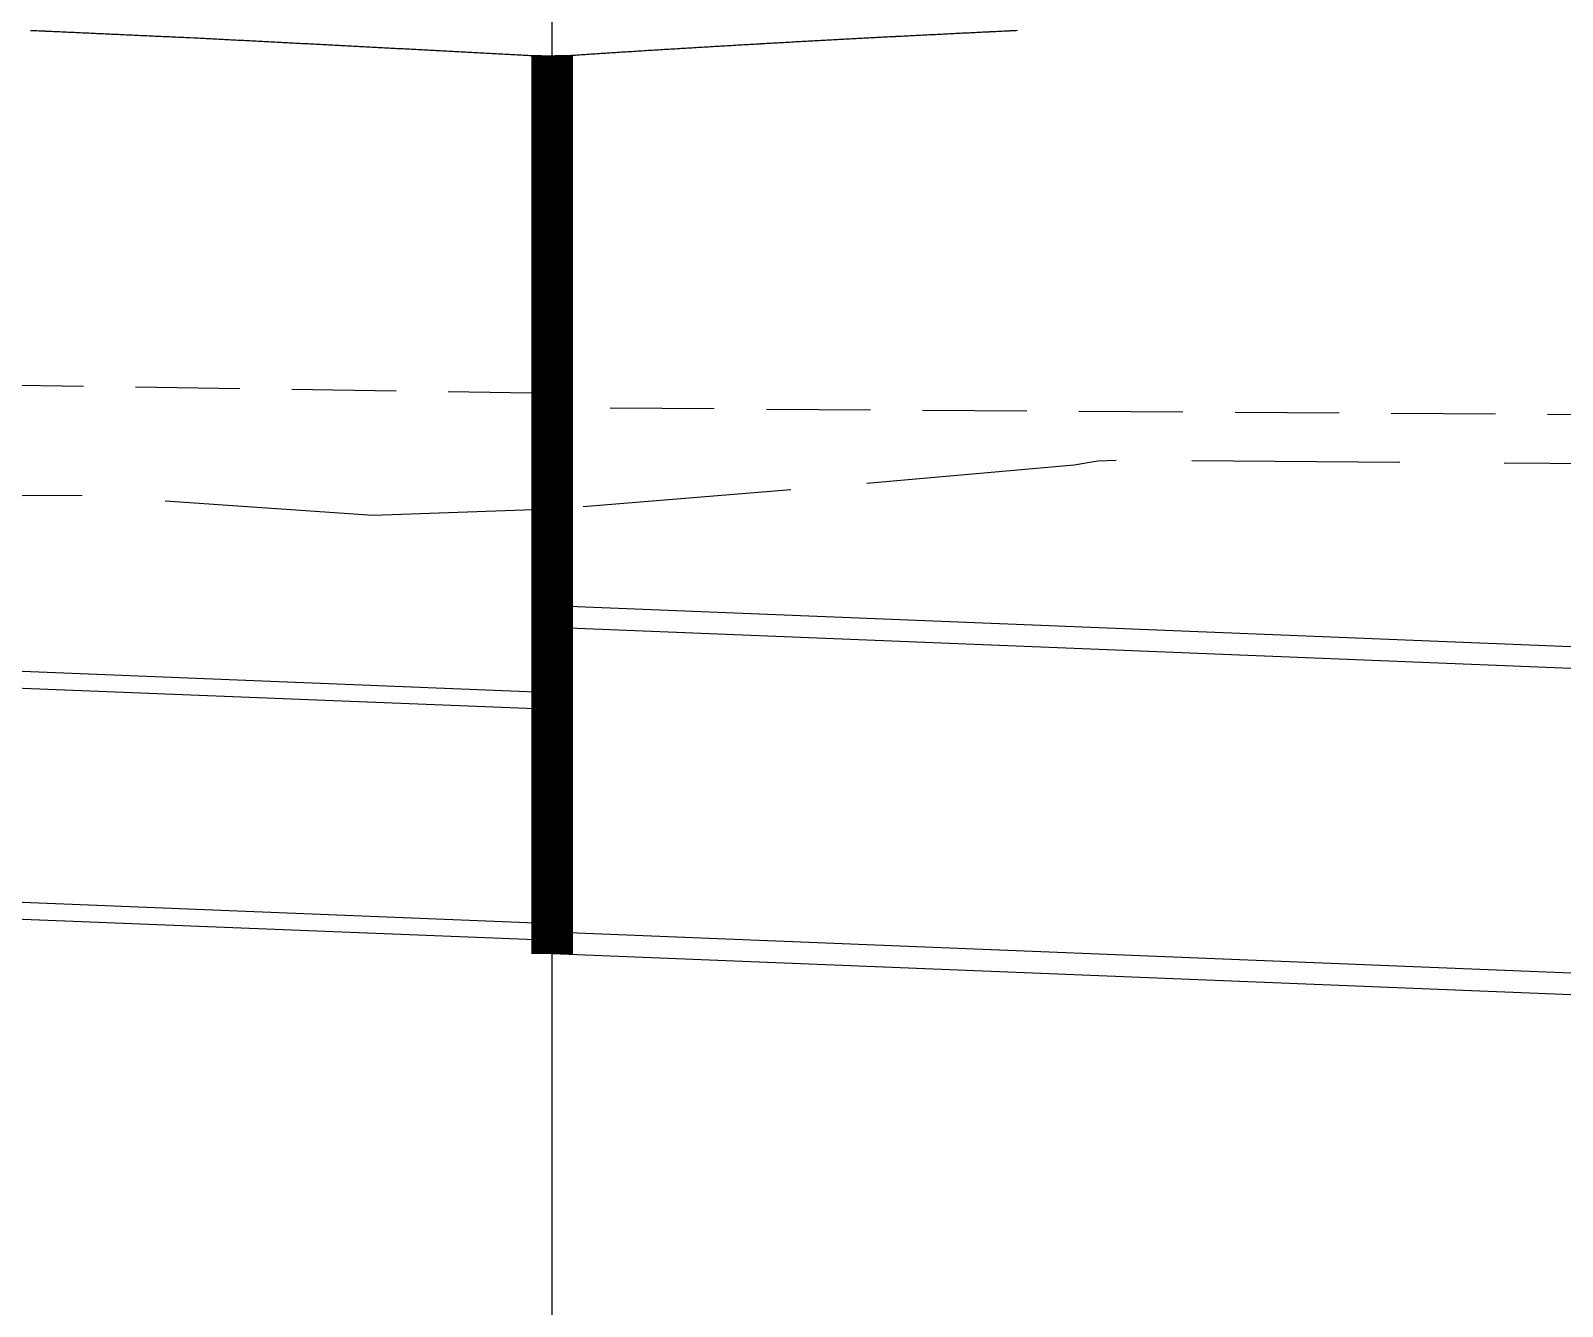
# Model space of a CAD drawing. Header units: metres. Extents: x 27 to 1668, y 87 to 577.
# Drawn here: x 258.91 to 295.67, y 324.45 to 355.06 of the extents above; entities that cross this region are included whole.
import ezdxf

# ---------------------------------------------------------------- set-up
doc = ezdxf.new("R2010")
doc.units = ezdxf.units.M
doc.linetypes.add('DASHED', pattern=[7.5, 5, -2.5])
doc.linetypes.add('HIDDEN', pattern=[3.75, 2.5, -1.25])
for name, color, linetype in [('c_Profile_design', 2, 'Continuous'), ('c_profile_existing', 251, 'DASHED'), ('c_swd_hgl', 150, 'HIDDEN'), ('C_SWD_PIPE_CL', 5, 'Continuous'), ('c_swd_pit', 5, 'Continuous'), ('C_TEXT_TABLE', 1, 'Continuous'), ('XREF', 7, 'Continuous')]:
    doc.layers.add(name, color=color, linetype=linetype)

# ---------------------------------------------------------------- blocks, each defined once
blk = doc.blocks.new('XD_SWD LS')
at = {"layer": 'c_Profile_design'}
for p, q in [((258.913, 355.06), (258.907, 355.061)), ((258.956, 355.058), (258.913, 355.06)), ((258.963, 355.058), (258.956, 355.058)), ((259.006, 355.056), (258.963, 355.058)), ((259.012, 355.056), (259.006, 355.056)), ((259.056, 355.054), (259.012, 355.056)), ((259.062, 355.054), (259.056, 355.054)), ((259.106, 355.051), (259.062, 355.054)), ((259.112, 355.051), (259.106, 355.051)), ((259.156, 355.049), (259.112, 355.051)), ((259.162, 355.049), (259.156, 355.049)), ((259.206, 355.047), (259.162, 355.049)), ((259.212, 355.047), (259.206, 355.047)), ((259.256, 355.045), (259.212, 355.047)), ((259.262, 355.044), (259.256, 355.045)), ((259.305, 355.042), (259.262, 355.044)), ((259.312, 355.042), (259.305, 355.042)), ((259.355, 355.04), (259.312, 355.042)), ((259.361, 355.04), (259.355, 355.04)), ((259.405, 355.038), (259.361, 355.04)), ((259.411, 355.038), (259.405, 355.038)), ((259.455, 355.035), (259.411, 355.038)), ((259.461, 355.035), (259.455, 355.035)), ((259.505, 355.033), (259.461, 355.035)), ((259.511, 355.033), (259.505, 355.033)), ((259.555, 355.031), (259.511, 355.033)), ((259.561, 355.031), (259.555, 355.031)), ((259.605, 355.029), (259.561, 355.031)), ((259.611, 355.029), (259.605, 355.029)), ((259.655, 355.026), (259.611, 355.029)), ((259.661, 355.026), (259.655, 355.026)), ((259.704, 355.024), (259.661, 355.026)), ((259.711, 355.024), (259.704, 355.024)), ((259.754, 355.022), (259.711, 355.024)), ((259.76, 355.022), (259.754, 355.022)), ((259.804, 355.02), (259.76, 355.022)), ((259.81, 355.019), (259.804, 355.02)), ((259.854, 355.017), (259.81, 355.019)), ((259.86, 355.017), (259.854, 355.017)), ((259.904, 355.015), (259.86, 355.017)), ((259.91, 355.015), (259.904, 355.015)), ((259.954, 355.013), (259.91, 355.015)), ((259.96, 355.013), (259.954, 355.013)), ((260.004, 355.01), (259.96, 355.013)), ((260.01, 355.01), (260.004, 355.01)), ((260.053, 355.008), (260.01, 355.01)), ((260.06, 355.008), (260.053, 355.008)), ((260.103, 355.006), (260.06, 355.008)), ((260.109, 355.006), (260.103, 355.006)), ((260.153, 355.004), (260.109, 355.006)), ((260.159, 355.003), (260.153, 355.004)), ((260.203, 355.001), (260.159, 355.003)), ((260.209, 355.001), (260.203, 355.001)), ((260.253, 354.999), (260.209, 355.001)), ((260.259, 354.999), (260.253, 354.999)), ((260.303, 354.997), (260.259, 354.999)), ((260.309, 354.997), (260.303, 354.997)), ((260.353, 354.994), (260.309, 354.997)), ((260.359, 354.994), (260.353, 354.994)), ((260.402, 354.992), (260.359, 354.994)), ((260.409, 354.992), (260.402, 354.992)), ((260.452, 354.99), (260.409, 354.992)), ((260.458, 354.99), (260.452, 354.99)), ((260.502, 354.988), (260.458, 354.99)), ((260.508, 354.988), (260.502, 354.988)), ((260.552, 354.985), (260.508, 354.988)), ((260.558, 354.985), (260.552, 354.985)), ((260.602, 354.983), (260.558, 354.985)), ((260.608, 354.983), (260.602, 354.983)), ((260.652, 354.981), (260.608, 354.983)), ((260.658, 354.981), (260.652, 354.981)), ((260.702, 354.979), (260.658, 354.981)), ((260.708, 354.978), (260.702, 354.979)), ((260.752, 354.976), (260.708, 354.978)), ((260.758, 354.976), (260.752, 354.976)), ((260.801, 354.974), (260.758, 354.976)), ((260.808, 354.974), (260.801, 354.974)), ((260.851, 354.972), (260.808, 354.974)), ((260.857, 354.972), (260.851, 354.972)), ((260.901, 354.969), (260.857, 354.972)), ((260.907, 354.969), (260.901, 354.969)), ((260.951, 354.967), (260.907, 354.969)), ((260.957, 354.967), (260.951, 354.967)), ((261.001, 354.965), (260.957, 354.967)), ((261.007, 354.965), (261.001, 354.965)), ((261.051, 354.963), (261.007, 354.965)), ((261.057, 354.963), (261.051, 354.963)), ((261.101, 354.96), (261.057, 354.963)), ((261.107, 354.96), (261.101, 354.96)), ((261.15, 354.958), (261.107, 354.96)), ((261.157, 354.958), (261.15, 354.958)), ((261.2, 354.956), (261.157, 354.958)), ((261.206, 354.956), (261.2, 354.956)), ((261.25, 354.954), (261.206, 354.956)), ((261.256, 354.953), (261.25, 354.954)), ((261.3, 354.951), (261.256, 354.953)), ((261.306, 354.951), (261.3, 354.951)), ((261.35, 354.949), (261.306, 354.951)), ((261.394, 354.947), (261.35, 354.949)), ((261.4, 354.947), (261.394, 354.947)), ((261.443, 354.945), (261.4, 354.947)), ((261.45, 354.944), (261.443, 354.945)), ((261.493, 354.942), (261.45, 354.944)), ((261.5, 354.942), (261.493, 354.942)), ((261.543, 354.94), (261.5, 354.942)), ((261.549, 354.94), (261.543, 354.94)), ((261.593, 354.938), (261.549, 354.94)), ((261.599, 354.938), (261.593, 354.938)), ((261.643, 354.935), (261.599, 354.938)), ((261.649, 354.935), (261.643, 354.935)), ((261.693, 354.933), (261.649, 354.935)), ((261.699, 354.933), (261.693, 354.933)), ((261.743, 354.931), (261.699, 354.933)), ((261.749, 354.931), (261.743, 354.931)), ((261.793, 354.929), (261.749, 354.931)), ((261.799, 354.929), (261.793, 354.929)), ((261.842, 354.926), (261.799, 354.929)), ((261.849, 354.926), (261.842, 354.926)), ((261.892, 354.924), (261.849, 354.926)), ((261.898, 354.924), (261.892, 354.924)), ((261.942, 354.922), (261.898, 354.924)), ((261.986, 354.92), (261.942, 354.922)), ((261.992, 354.92), (261.986, 354.92)), ((262.036, 354.917), (261.992, 354.92)), ((262.042, 354.917), (262.036, 354.917)), ((262.086, 354.915), (262.042, 354.917)), ((262.092, 354.915), (262.086, 354.915)), ((262.135, 354.913), (262.092, 354.915)), ((262.141, 354.913), (262.135, 354.913)), ((262.185, 354.911), (262.141, 354.913)), ((262.191, 354.911), (262.185, 354.911)), ((262.235, 354.909), (262.191, 354.911)), ((262.241, 354.909), (262.235, 354.909)), ((262.285, 354.906), (262.241, 354.909)), ((262.291, 354.906), (262.285, 354.906)), ((262.335, 354.904), (262.291, 354.906)), ((262.341, 354.904), (262.335, 354.904)), ((262.385, 354.902), (262.341, 354.904)), ((262.391, 354.902), (262.385, 354.902)), ((262.434, 354.9), (262.391, 354.902)), ((262.441, 354.9), (262.434, 354.9)), ((262.484, 354.898), (262.441, 354.9)), ((262.49, 354.898), (262.484, 354.898)), ((262.534, 354.896), (262.49, 354.898)), ((262.54, 354.896), (262.534, 354.896)), ((262.584, 354.893), (262.54, 354.896)), ((262.59, 354.893), (262.584, 354.893)), ((262.634, 354.891), (262.59, 354.893)), ((262.64, 354.891), (262.634, 354.891)), ((262.684, 354.889), (262.64, 354.891)), ((262.69, 354.889), (262.684, 354.889)), ((262.733, 354.887), (262.69, 354.889)), ((262.74, 354.887), (262.733, 354.887)), ((262.827, 354.882), (262.74, 354.887)), ((262.833, 354.882), (262.827, 354.882)), ((262.877, 354.88), (262.833, 354.882)), ((262.883, 354.88), (262.877, 354.88)), ((262.926, 354.877), (262.883, 354.88)), ((262.932, 354.877), (262.926, 354.877)), ((262.976, 354.874), (262.932, 354.877)), ((262.982, 354.874), (262.976, 354.874)), ((263.026, 354.872), (262.982, 354.874)), ((263.032, 354.872), (263.026, 354.872)), ((263.076, 354.869), (263.032, 354.872)), ((263.082, 354.869), (263.076, 354.869)), ((263.125, 354.867), (263.082, 354.869)), ((263.131, 354.867), (263.125, 354.867)), ((263.175, 354.864), (263.131, 354.867)), ((263.181, 354.864), (263.175, 354.864)), ((263.225, 354.862), (263.181, 354.864)), ((263.231, 354.862), (263.225, 354.862)), ((263.275, 354.859), (263.231, 354.862)), ((263.281, 354.859), (263.275, 354.859)), ((263.324, 354.856), (263.281, 354.859)), ((263.33, 354.856), (263.324, 354.856)), ((263.374, 354.854), (263.33, 354.856)), ((263.38, 354.854), (263.374, 354.854)), ((263.424, 354.851), (263.38, 354.854)), ((263.43, 354.851), (263.424, 354.851)), ((263.474, 354.849), (263.43, 354.851)), ((263.48, 354.849), (263.474, 354.849)), ((263.523, 354.846), (263.48, 354.849)), ((263.529, 354.846), (263.523, 354.846)), ((263.573, 354.844), (263.529, 354.846)), ((263.579, 354.844), (263.573, 354.844)), ((263.623, 354.841), (263.579, 354.844)), ((263.629, 354.841), (263.623, 354.841)), ((263.672, 354.839), (263.629, 354.841)), ((263.678, 354.839), (263.672, 354.839)), ((263.722, 354.836), (263.678, 354.839)), ((263.728, 354.836), (263.722, 354.836)), ((263.772, 354.833), (263.728, 354.836)), ((263.778, 354.833), (263.772, 354.833)), ((263.822, 354.831), (263.778, 354.833)), ((263.828, 354.831), (263.822, 354.831)), ((263.871, 354.828), (263.828, 354.831)), ((263.877, 354.828), (263.871, 354.828)), ((263.921, 354.826), (263.877, 354.828)), ((263.927, 354.826), (263.921, 354.826)), ((263.971, 354.823), (263.927, 354.826)), ((263.977, 354.823), (263.971, 354.823)), ((264.021, 354.821), (263.977, 354.823)), ((264.027, 354.821), (264.021, 354.821)), ((264.07, 354.818), (264.027, 354.821)), ((264.076, 354.818), (264.07, 354.818)), ((264.12, 354.815), (264.076, 354.818)), ((264.126, 354.815), (264.12, 354.815)), ((264.17, 354.813), (264.126, 354.815)), ((264.176, 354.813), (264.17, 354.813)), ((264.22, 354.81), (264.176, 354.813)), ((264.226, 354.81), (264.22, 354.81)), ((264.269, 354.808), (264.226, 354.81)), ((264.275, 354.808), (264.269, 354.808)), ((264.319, 354.805), (264.275, 354.808)), ((264.325, 354.805), (264.319, 354.805)), ((264.369, 354.803), (264.325, 354.805)), ((264.375, 354.803), (264.369, 354.803)), ((264.419, 354.8), (264.375, 354.803)), ((264.424, 354.8), (264.419, 354.8)), ((264.468, 354.797), (264.424, 354.8)), ((264.474, 354.797), (264.468, 354.797)), ((264.518, 354.795), (264.474, 354.797)), ((264.524, 354.795), (264.518, 354.795)), ((264.568, 354.792), (264.524, 354.795)), ((264.574, 354.792), (264.568, 354.792)), ((264.618, 354.79), (264.574, 354.792)), ((264.623, 354.79), (264.618, 354.79)), ((264.667, 354.787), (264.623, 354.79)), ((264.673, 354.787), (264.667, 354.787)), ((264.717, 354.785), (264.673, 354.787)), ((264.723, 354.784), (264.717, 354.785)), ((264.767, 354.782), (264.723, 354.784)), ((264.773, 354.782), (264.767, 354.782)), ((264.816, 354.779), (264.773, 354.782)), ((264.822, 354.779), (264.816, 354.779)), ((264.866, 354.777), (264.822, 354.779)), ((264.872, 354.777), (264.866, 354.777)), ((264.916, 354.774), (264.872, 354.777)), ((264.922, 354.774), (264.916, 354.774)), ((264.966, 354.772), (264.922, 354.774)), ((276.975, 354.772), (276.934, 354.769)), ((276.984, 354.772), (276.975, 354.772)), ((277.025, 354.775), (276.984, 354.772)), ((277.034, 354.775), (277.025, 354.775)), ((277.075, 354.778), (277.034, 354.775)), ((277.084, 354.778), (277.075, 354.778)), ((277.125, 354.78), (277.084, 354.778)), ((277.134, 354.78), (277.125, 354.78)), ((277.175, 354.783), (277.134, 354.78)), ((277.184, 354.783), (277.175, 354.783)), ((277.225, 354.786), (277.184, 354.783)), ((277.234, 354.786), (277.225, 354.786)), ((277.275, 354.789), (277.234, 354.786)), ((277.284, 354.789), (277.275, 354.789)), ((277.325, 354.792), (277.284, 354.789)), ((277.334, 354.792), (277.325, 354.792)), ((277.375, 354.794), (277.334, 354.792)), ((277.384, 354.795), (277.375, 354.794)), ((277.426, 354.797), (277.384, 354.795)), ((277.435, 354.797), (277.426, 354.797)), ((277.476, 354.8), (277.435, 354.797)), ((277.485, 354.8), (277.476, 354.8)), ((277.526, 354.803), (277.485, 354.8)), ((277.535, 354.803), (277.526, 354.803)), ((277.576, 354.806), (277.535, 354.803)), ((277.585, 354.806), (277.576, 354.806)), ((277.626, 354.808), (277.585, 354.806)), ((277.635, 354.809), (277.626, 354.808)), ((277.676, 354.811), (277.635, 354.809)), ((277.685, 354.811), (277.676, 354.811)), ((277.726, 354.814), (277.685, 354.811)), ((277.735, 354.814), (277.726, 354.814)), ((277.776, 354.817), (277.735, 354.814)), ((277.785, 354.817), (277.776, 354.817)), ((277.826, 354.82), (277.785, 354.817)), ((277.835, 354.82), (277.826, 354.82)), ((277.876, 354.822), (277.835, 354.82)), ((277.885, 354.822), (277.876, 354.822)), ((277.926, 354.825), (277.885, 354.822)), ((277.935, 354.825), (277.926, 354.825)), ((277.976, 354.828), (277.935, 354.825)), ((277.985, 354.828), (277.976, 354.828)), ((278.026, 354.831), (277.985, 354.828)), ((278.035, 354.831), (278.026, 354.831)), ((278.076, 354.833), (278.035, 354.831)), ((278.085, 354.834), (278.076, 354.833)), ((278.126, 354.836), (278.085, 354.834)), ((278.135, 354.836), (278.126, 354.836)), ((278.176, 354.839), (278.135, 354.836)), ((278.185, 354.839), (278.176, 354.839)), ((278.266, 354.844), (278.185, 354.839)), ((278.276, 354.844), (278.266, 354.844)), ((278.316, 354.847), (278.276, 354.844)), ((278.326, 354.847), (278.316, 354.847)), ((278.366, 354.849), (278.326, 354.847)), ((278.376, 354.85), (278.366, 354.849)), ((278.416, 354.852), (278.376, 354.85)), ((278.426, 354.852), (278.416, 354.852)), ((278.466, 354.855), (278.426, 354.852)), ((278.476, 354.855), (278.466, 354.855)), ((278.516, 354.857), (278.476, 354.855)), ((278.526, 354.857), (278.516, 354.857)), ((278.566, 354.86), (278.526, 354.857)), ((278.576, 354.86), (278.566, 354.86)), ((278.616, 354.862), (278.576, 354.86)), ((278.626, 354.863), (278.616, 354.862)), ((278.666, 354.865), (278.626, 354.863)), ((278.676, 354.865), (278.666, 354.865)), ((278.716, 354.868), (278.676, 354.865)), ((278.726, 354.868), (278.716, 354.868)), ((278.766, 354.87), (278.726, 354.868)), ((278.776, 354.87), (278.766, 354.87)), ((278.816, 354.873), (278.776, 354.87)), ((278.826, 354.873), (278.816, 354.873)), ((278.866, 354.875), (278.826, 354.873)), ((278.876, 354.875), (278.866, 354.875)), ((278.916, 354.878), (278.876, 354.875)), ((278.926, 354.878), (278.916, 354.878)), ((278.966, 354.881), (278.926, 354.878)), ((278.976, 354.881), (278.966, 354.881)), ((279.016, 354.883), (278.976, 354.881)), ((279.026, 354.883), (279.016, 354.883)), ((279.066, 354.886), (279.026, 354.883)), ((279.076, 354.886), (279.066, 354.886)), ((279.116, 354.888), (279.076, 354.886)), ((279.126, 354.888), (279.116, 354.888)), ((279.166, 354.891), (279.126, 354.888)), ((279.176, 354.891), (279.166, 354.891)), ((279.216, 354.893), (279.176, 354.891)), ((279.226, 354.894), (279.216, 354.893)), ((279.266, 354.896), (279.226, 354.894)), ((279.276, 354.896), (279.266, 354.896)), ((279.316, 354.899), (279.276, 354.896)), ((279.326, 354.899), (279.316, 354.899)), ((279.366, 354.901), (279.326, 354.899)), ((279.376, 354.901), (279.366, 354.901)), ((279.416, 354.904), (279.376, 354.901)), ((279.426, 354.904), (279.416, 354.904)), ((279.466, 354.906), (279.426, 354.904)), ((279.476, 354.906), (279.466, 354.906)), ((279.516, 354.909), (279.476, 354.906)), ((279.526, 354.909), (279.516, 354.909)), ((279.566, 354.911), (279.526, 354.909)), ((279.576, 354.911), (279.566, 354.911)), ((279.616, 354.914), (279.576, 354.911)), ((279.626, 354.914), (279.616, 354.914)), ((279.666, 354.916), (279.626, 354.914)), ((279.676, 354.917), (279.666, 354.916)), ((279.716, 354.919), (279.676, 354.917)), ((279.726, 354.919), (279.716, 354.919)), ((279.766, 354.921), (279.726, 354.919)), ((279.776, 354.922), (279.766, 354.921)), ((279.816, 354.924), (279.776, 354.922)), ((279.826, 354.924), (279.816, 354.924)), ((279.866, 354.927), (279.826, 354.924)), ((279.876, 354.927), (279.866, 354.927)), ((279.916, 354.929), (279.876, 354.927)), ((279.926, 354.929), (279.916, 354.929)), ((279.966, 354.932), (279.926, 354.929)), ((279.976, 354.932), (279.966, 354.932)), ((280.016, 354.934), (279.976, 354.932)), ((280.026, 354.934), (280.016, 354.934)), ((280.066, 354.937), (280.026, 354.934)), ((280.076, 354.937), (280.066, 354.937)), ((280.116, 354.939), (280.076, 354.937)), ((280.126, 354.939), (280.116, 354.939)), ((280.166, 354.942), (280.126, 354.939)), ((280.176, 354.942), (280.166, 354.942)), ((280.216, 354.944), (280.176, 354.942)), ((280.226, 354.944), (280.216, 354.944)), ((280.266, 354.947), (280.226, 354.944)), ((280.276, 354.947), (280.266, 354.947)), ((280.316, 354.949), (280.276, 354.947)), ((280.327, 354.949), (280.316, 354.949)), ((280.366, 354.952), (280.327, 354.949)), ((280.377, 354.952), (280.366, 354.952)), ((280.416, 354.954), (280.377, 354.952)), ((280.427, 354.954), (280.416, 354.954)), ((280.466, 354.957), (280.427, 354.954)), ((280.477, 354.957), (280.466, 354.957)), ((280.516, 354.959), (280.477, 354.957)), ((280.527, 354.959), (280.516, 354.959)), ((280.566, 354.962), (280.527, 354.959)), ((280.577, 354.962), (280.566, 354.962)), ((280.616, 354.964), (280.577, 354.962)), ((280.627, 354.964), (280.616, 354.964)), ((280.666, 354.967), (280.627, 354.964)), ((280.677, 354.967), (280.666, 354.967)), ((280.716, 354.969), (280.677, 354.967)), ((280.727, 354.969), (280.716, 354.969)), ((280.766, 354.972), (280.727, 354.969)), ((280.777, 354.972), (280.766, 354.972)), ((280.816, 354.974), (280.777, 354.972)), ((280.827, 354.974), (280.816, 354.974)), ((280.866, 354.977), (280.827, 354.974)), ((280.877, 354.977), (280.866, 354.977)), ((280.916, 354.979), (280.877, 354.977)), ((280.927, 354.979), (280.916, 354.979)), ((280.966, 354.982), (280.927, 354.979)), ((280.977, 354.982), (280.966, 354.982)), ((281.016, 354.984), (280.977, 354.982)), ((281.027, 354.984), (281.016, 354.984)), ((281.066, 354.987), (281.027, 354.984)), ((281.077, 354.987), (281.066, 354.987)), ((281.116, 354.989), (281.077, 354.987)), ((281.127, 354.989), (281.116, 354.989)), ((281.166, 354.992), (281.127, 354.989)), ((281.177, 354.992), (281.166, 354.992)), ((281.216, 354.994), (281.177, 354.992)), ((281.227, 354.994), (281.216, 354.994)), ((281.266, 354.997), (281.227, 354.994)), ((281.277, 354.997), (281.266, 354.997)), ((281.316, 354.999), (281.277, 354.997)), ((281.327, 354.999), (281.316, 354.999)), ((281.366, 355.002), (281.327, 354.999)), ((281.377, 355.002), (281.366, 355.002)), ((281.416, 355.004), (281.377, 355.002)), ((281.427, 355.004), (281.416, 355.004)), ((281.466, 355.006), (281.427, 355.004)), ((281.477, 355.007), (281.466, 355.006)), ((281.516, 355.009), (281.477, 355.007)), ((281.527, 355.009), (281.516, 355.009)), ((281.566, 355.011), (281.527, 355.009)), ((281.577, 355.011), (281.566, 355.011)), ((281.616, 355.014), (281.577, 355.011)), ((281.627, 355.014), (281.616, 355.014)), ((281.666, 355.016), (281.627, 355.014)), ((281.677, 355.016), (281.666, 355.016)), ((281.716, 355.019), (281.677, 355.016)), ((281.727, 355.019), (281.716, 355.019)), ((281.766, 355.021), (281.727, 355.019)), ((281.777, 355.021), (281.766, 355.021)), ((281.816, 355.024), (281.777, 355.021)), ((281.827, 355.024), (281.816, 355.024)), ((281.866, 355.026), (281.827, 355.024)), ((281.877, 355.026), (281.866, 355.026)), ((281.916, 355.028), (281.877, 355.026)), ((281.927, 355.029), (281.916, 355.028)), ((281.966, 355.031), (281.927, 355.029)), ((281.977, 355.031), (281.966, 355.031)), ((282.016, 355.033), (281.977, 355.031)), ((282.027, 355.033), (282.016, 355.033)), ((282.066, 355.036), (282.027, 355.033)), ((282.077, 355.036), (282.066, 355.036)), ((282.116, 355.038), (282.077, 355.036)), ((282.127, 355.038), (282.116, 355.038)), ((282.166, 355.041), (282.127, 355.038)), ((282.177, 355.041), (282.166, 355.041)), ((282.216, 355.043), (282.177, 355.041)), ((282.227, 355.043), (282.216, 355.043)), ((282.266, 355.045), (282.227, 355.043)), ((282.277, 355.046), (282.266, 355.045)), ((282.316, 355.048), (282.277, 355.046)), ((282.354, 355.05), (282.316, 355.048)), ((282.392, 355.052), (282.354, 355.05)), ((282.404, 355.053), (282.392, 355.052)), ((282.442, 355.055), (282.404, 355.053)), ((282.454, 355.055), (282.442, 355.055)), ((282.492, 355.057), (282.454, 355.055)), ((282.504, 355.057), (282.492, 355.057)), ((282.542, 355.06), (282.504, 355.057)), ((282.554, 355.06), (282.542, 355.06)), ((282.592, 355.062), (282.554, 355.06)), ((264.972, 354.772), (264.966, 354.772)), ((265.015, 354.769), (264.972, 354.772)), ((265.021, 354.769), (265.015, 354.769)), ((265.065, 354.766), (265.021, 354.769)), ((265.071, 354.766), (265.065, 354.766)), ((265.115, 354.764), (265.071, 354.766)), ((265.121, 354.764), (265.115, 354.764)), ((265.165, 354.761), (265.121, 354.764)), ((265.17, 354.761), (265.165, 354.761)), ((265.214, 354.759), (265.17, 354.761)), ((265.22, 354.759), (265.214, 354.759)), ((265.264, 354.756), (265.22, 354.759)), ((265.27, 354.756), (265.264, 354.756)), ((265.314, 354.754), (265.27, 354.756)), ((265.32, 354.753), (265.314, 354.754)), ((265.364, 354.751), (265.32, 354.753)), ((265.369, 354.751), (265.364, 354.751)), ((265.413, 354.748), (265.369, 354.751)), ((265.419, 354.748), (265.413, 354.748)), ((265.463, 354.746), (265.419, 354.748)), ((265.469, 354.746), (265.463, 354.746)), ((265.513, 354.743), (265.469, 354.746)), ((265.519, 354.743), (265.513, 354.743)), ((265.563, 354.741), (265.519, 354.743)), ((265.568, 354.741), (265.563, 354.741)), ((265.612, 354.738), (265.568, 354.741)), ((265.618, 354.738), (265.612, 354.738)), ((265.662, 354.735), (265.618, 354.738)), ((265.668, 354.735), (265.662, 354.735)), ((265.712, 354.733), (265.668, 354.735)), ((265.718, 354.733), (265.712, 354.733)), ((265.761, 354.73), (265.718, 354.733)), ((265.767, 354.73), (265.761, 354.73)), ((265.811, 354.728), (265.767, 354.73)), ((265.817, 354.728), (265.811, 354.728)), ((265.861, 354.725), (265.817, 354.728)), ((265.867, 354.725), (265.861, 354.725)), ((265.911, 354.722), (265.867, 354.725)), ((265.916, 354.722), (265.911, 354.722)), ((265.96, 354.72), (265.916, 354.722)), ((265.966, 354.72), (265.96, 354.72)), ((266.01, 354.717), (265.966, 354.72)), ((266.016, 354.717), (266.01, 354.717)), ((266.06, 354.715), (266.016, 354.717)), ((266.066, 354.715), (266.06, 354.715)), ((266.11, 354.712), (266.066, 354.715)), ((266.115, 354.712), (266.11, 354.712)), ((266.159, 354.709), (266.115, 354.712)), ((266.165, 354.709), (266.159, 354.709)), ((266.209, 354.707), (266.165, 354.709)), ((266.215, 354.707), (266.209, 354.707)), ((266.259, 354.704), (266.215, 354.707)), ((266.265, 354.704), (266.259, 354.704)), ((266.309, 354.702), (266.265, 354.704)), ((266.314, 354.702), (266.309, 354.702)), ((266.358, 354.699), (266.314, 354.702)), ((266.364, 354.699), (266.358, 354.699)), ((266.408, 354.696), (266.364, 354.699)), ((266.414, 354.696), (266.408, 354.696)), ((266.458, 354.694), (266.414, 354.696)), ((266.464, 354.694), (266.458, 354.694)), ((266.508, 354.691), (266.464, 354.694)), ((266.513, 354.691), (266.508, 354.691)), ((266.557, 354.689), (266.513, 354.691)), ((266.563, 354.689), (266.557, 354.689)), ((266.607, 354.686), (266.563, 354.689)), ((266.613, 354.686), (266.607, 354.686)), ((266.657, 354.683), (266.613, 354.686)), ((266.662, 354.683), (266.657, 354.683)), ((266.707, 354.681), (266.662, 354.683)), ((266.712, 354.681), (266.707, 354.681)), ((266.756, 354.678), (266.712, 354.681)), ((266.762, 354.678), (266.756, 354.678)), ((266.806, 354.676), (266.762, 354.678)), ((266.812, 354.676), (266.806, 354.676)), ((266.856, 354.673), (266.812, 354.676)), ((266.861, 354.673), (266.856, 354.673)), ((266.905, 354.67), (266.861, 354.673)), ((266.911, 354.67), (266.905, 354.67)), ((266.955, 354.668), (266.911, 354.67)), ((266.961, 354.668), (266.955, 354.668)), ((267.005, 354.665), (266.961, 354.668)), ((267.011, 354.665), (267.005, 354.665)), ((267.055, 354.662), (267.011, 354.665)), ((267.06, 354.662), (267.055, 354.662)), ((267.104, 354.66), (267.06, 354.662)), ((267.11, 354.66), (267.104, 354.66)), ((267.154, 354.657), (267.11, 354.66)), ((267.16, 354.657), (267.154, 354.657)), ((267.204, 354.655), (267.16, 354.657)), ((267.209, 354.655), (267.204, 354.655)), ((267.254, 354.652), (267.209, 354.655)), ((267.259, 354.652), (267.254, 354.652)), ((267.303, 354.649), (267.259, 354.652)), ((267.309, 354.649), (267.303, 354.649)), ((267.353, 354.647), (267.309, 354.649)), ((267.359, 354.647), (267.353, 354.647)), ((267.403, 354.644), (267.359, 354.647)), ((267.408, 354.644), (267.403, 354.644)), ((267.453, 354.642), (267.408, 354.644)), ((267.458, 354.642), (267.453, 354.642)), ((267.502, 354.639), (267.458, 354.642)), ((267.508, 354.639), (267.502, 354.639)), ((267.552, 354.636), (267.508, 354.639)), ((267.558, 354.636), (267.552, 354.636)), ((267.602, 354.634), (267.558, 354.636)), ((267.607, 354.634), (267.602, 354.634)), ((267.652, 354.631), (267.607, 354.634)), ((267.657, 354.631), (267.652, 354.631)), ((267.701, 354.628), (267.657, 354.631)), ((267.707, 354.628), (267.701, 354.628)), ((267.751, 354.626), (267.707, 354.628)), ((267.757, 354.626), (267.751, 354.626)), ((267.801, 354.623), (267.757, 354.626)), ((267.806, 354.623), (267.801, 354.623)), ((267.85, 354.621), (267.806, 354.623)), ((267.856, 354.621), (267.85, 354.621)), ((267.9, 354.618), (267.856, 354.621)), ((267.906, 354.618), (267.9, 354.618)), ((267.95, 354.615), (267.906, 354.618)), ((267.955, 354.615), (267.95, 354.615)), ((268, 354.613), (267.955, 354.615)), ((268.005, 354.613), (268, 354.613)), ((268.049, 354.61), (268.005, 354.613)), ((268.055, 354.61), (268.049, 354.61)), ((268.099, 354.607), (268.055, 354.61)), ((268.105, 354.607), (268.099, 354.607)), ((268.149, 354.605), (268.105, 354.607)), ((268.154, 354.605), (268.149, 354.605)), ((268.199, 354.602), (268.154, 354.605)), ((268.204, 354.602), (268.199, 354.602)), ((268.248, 354.6), (268.204, 354.602)), ((268.254, 354.6), (268.248, 354.6)), ((268.298, 354.597), (268.254, 354.6)), ((268.304, 354.597), (268.298, 354.597)), ((268.348, 354.594), (268.304, 354.597)), ((268.353, 354.594), (268.348, 354.594)), ((268.398, 354.592), (268.353, 354.594)), ((268.403, 354.592), (268.398, 354.592)), ((268.447, 354.589), (268.403, 354.592)), ((268.453, 354.589), (268.447, 354.589)), ((268.497, 354.586), (268.453, 354.589)), ((268.502, 354.586), (268.497, 354.586)), ((268.547, 354.584), (268.502, 354.586)), ((268.552, 354.584), (268.547, 354.584)), ((268.597, 354.581), (268.552, 354.584)), ((268.602, 354.581), (268.597, 354.581)), ((268.646, 354.579), (268.602, 354.581)), ((268.652, 354.578), (268.646, 354.579)), ((268.696, 354.576), (268.652, 354.578)), ((268.701, 354.576), (268.696, 354.576)), ((268.746, 354.573), (268.701, 354.576)), ((268.751, 354.573), (268.746, 354.573)), ((268.795, 354.571), (268.751, 354.573)), ((268.801, 354.571), (268.795, 354.571)), ((268.845, 354.568), (268.801, 354.571)), ((268.851, 354.568), (268.845, 354.568)), ((268.895, 354.565), (268.851, 354.568)), ((268.9, 354.565), (268.895, 354.565)), ((268.945, 354.563), (268.9, 354.565)), ((268.95, 354.563), (268.945, 354.563)), ((268.994, 354.56), (268.95, 354.563)), ((269, 354.56), (268.994, 354.56)), ((269.044, 354.557), (269, 354.56)), ((269.05, 354.557), (269.044, 354.557)), ((269.094, 354.555), (269.05, 354.557)), ((269.099, 354.555), (269.094, 354.555)), ((269.144, 354.552), (269.099, 354.555)), ((269.149, 354.552), (269.144, 354.552)), ((269.193, 354.549), (269.149, 354.552)), ((269.199, 354.549), (269.193, 354.549)), ((269.243, 354.547), (269.199, 354.549)), ((269.248, 354.547), (269.243, 354.547)), ((269.293, 354.544), (269.248, 354.547)), ((269.298, 354.544), (269.293, 354.544)), ((269.343, 354.542), (269.298, 354.544)), ((269.348, 354.542), (269.343, 354.542)), ((269.392, 354.539), (269.348, 354.542)), ((269.398, 354.539), (269.392, 354.539)), ((269.442, 354.536), (269.398, 354.539)), ((269.447, 354.536), (269.442, 354.536)), ((269.492, 354.534), (269.447, 354.536)), ((269.497, 354.534), (269.492, 354.534)), ((269.542, 354.531), (269.497, 354.534)), ((269.547, 354.531), (269.542, 354.531)), ((269.591, 354.528), (269.547, 354.531)), ((269.597, 354.528), (269.591, 354.528)), ((269.641, 354.526), (269.597, 354.528)), ((269.646, 354.526), (269.641, 354.526)), ((269.691, 354.523), (269.646, 354.526)), ((269.696, 354.523), (269.691, 354.523)), ((269.74, 354.52), (269.696, 354.523)), ((269.746, 354.52), (269.74, 354.52)), ((269.79, 354.518), (269.746, 354.52)), ((269.795, 354.518), (269.79, 354.518)), ((269.84, 354.515), (269.795, 354.518)), ((269.845, 354.515), (269.84, 354.515)), ((269.89, 354.512), (269.845, 354.515)), ((269.895, 354.512), (269.89, 354.512)), ((269.939, 354.51), (269.895, 354.512)), ((269.945, 354.51), (269.939, 354.51)), ((269.989, 354.507), (269.945, 354.51)), ((269.994, 354.507), (269.989, 354.507)), ((270.039, 354.504), (269.994, 354.507)), ((270.044, 354.504), (270.039, 354.504)), ((270.089, 354.502), (270.044, 354.504)), ((270.094, 354.502), (270.089, 354.502)), ((270.138, 354.499), (270.094, 354.502)), ((270.144, 354.499), (270.138, 354.499)), ((270.188, 354.496), (270.144, 354.499)), ((270.193, 354.496), (270.188, 354.496)), ((270.238, 354.494), (270.193, 354.496)), ((270.243, 354.494), (270.238, 354.494)), ((270.288, 354.491), (270.243, 354.494)), ((270.293, 354.491), (270.288, 354.491)), ((270.337, 354.489), (270.293, 354.491)), ((270.342, 354.489), (270.337, 354.489)), ((270.387, 354.486), (270.342, 354.489)), ((270.392, 354.486), (270.387, 354.486)), ((270.437, 354.483), (270.392, 354.486)), ((270.442, 354.483), (270.437, 354.483)), ((270.486, 354.481), (270.442, 354.483)), ((270.492, 354.481), (270.486, 354.481)), ((270.536, 354.478), (270.492, 354.481)), ((270.541, 354.478), (270.536, 354.478)), ((270.586, 354.475), (270.541, 354.478)), ((270.591, 354.475), (270.586, 354.475)), ((270.636, 354.473), (270.591, 354.475)), ((270.641, 354.473), (270.636, 354.473)), ((270.685, 354.47), (270.641, 354.473)), ((270.691, 354.47), (270.685, 354.47)), ((270.735, 354.467), (270.691, 354.47)), ((270.74, 354.467), (270.735, 354.467)), ((270.785, 354.465), (270.74, 354.467)), ((270.79, 354.465), (270.785, 354.465)), ((270.835, 354.462), (270.79, 354.465)), ((270.84, 354.462), (270.835, 354.462)), ((270.884, 354.459), (270.84, 354.462)), ((270.89, 354.459), (270.884, 354.459)), ((270.934, 354.457), (270.89, 354.459)), ((270.939, 354.457), (270.934, 354.457)), ((270.984, 354.454), (270.939, 354.457)), ((271.026, 354.454), (270.984, 354.454)), ((271.031, 354.454), (271.026, 354.454)), ((271.074, 354.453), (271.031, 354.454)), ((271.079, 354.453), (271.074, 354.453)), ((271.122, 354.453), (271.079, 354.453)), ((271.127, 354.453), (271.122, 354.453)), ((271.169, 354.453), (271.127, 354.453)), ((271.174, 354.453), (271.169, 354.453)), ((271.217, 354.452), (271.174, 354.453)), ((271.222, 354.452), (271.217, 354.452)), ((271.265, 354.452), (271.222, 354.452)), ((271.27, 354.452), (271.265, 354.452)), ((271.312, 354.452), (271.27, 354.452)), ((271.317, 354.452), (271.312, 354.452)), ((271.36, 354.451), (271.317, 354.452)), ((271.365, 354.451), (271.36, 354.451)), ((271.407, 354.451), (271.365, 354.451)), ((271.412, 354.451), (271.407, 354.451)), ((271.429, 354.451), (271.412, 354.451)), ((271.455, 354.451), (271.429, 354.451)), ((271.46, 354.452), (271.455, 354.451)), ((271.503, 354.453), (271.46, 354.452)), ((271.508, 354.453), (271.503, 354.453)), ((271.551, 354.454), (271.508, 354.453)), ((271.556, 354.454), (271.551, 354.454)), ((271.599, 354.455), (271.556, 354.454)), ((271.604, 354.455), (271.599, 354.455)), ((271.646, 354.456), (271.604, 354.455)), ((271.652, 354.456), (271.646, 354.456)), ((271.694, 354.457), (271.652, 354.456)), ((271.737, 354.458), (271.694, 354.457)), ((271.742, 354.458), (271.737, 354.458)), ((271.785, 354.459), (271.742, 354.458)), ((271.79, 354.459), (271.785, 354.459)), ((271.833, 354.46), (271.79, 354.459)), ((271.838, 354.46), (271.833, 354.46)), ((271.88, 354.461), (271.838, 354.46)), ((271.886, 354.461), (271.88, 354.461)), ((271.929, 354.464), (271.886, 354.461)), ((271.935, 354.464), (271.929, 354.464)), ((271.978, 354.467), (271.935, 354.464)), ((271.984, 354.468), (271.978, 354.467)), ((272.027, 354.471), (271.984, 354.468)), ((272.033, 354.471), (272.027, 354.471)), ((272.076, 354.474), (272.033, 354.471)), ((272.082, 354.474), (272.076, 354.474)), ((272.125, 354.477), (272.082, 354.474)), ((272.169, 354.48), (272.125, 354.477)), ((272.212, 354.483), (272.169, 354.48)), ((272.218, 354.484), (272.212, 354.483)), ((272.261, 354.487), (272.218, 354.484)), ((272.267, 354.487), (272.261, 354.487)), ((272.31, 354.49), (272.267, 354.487)), ((272.316, 354.49), (272.31, 354.49)), ((272.359, 354.493), (272.316, 354.49)), ((272.365, 354.493), (272.359, 354.493)), ((272.408, 354.496), (272.365, 354.493)), ((272.414, 354.496), (272.408, 354.496)), ((272.457, 354.499), (272.414, 354.496)), ((272.463, 354.5), (272.457, 354.499)), ((272.506, 354.503), (272.463, 354.5)), ((272.512, 354.503), (272.506, 354.503)), ((272.555, 354.506), (272.512, 354.503)), ((272.56, 354.506), (272.555, 354.506)), ((272.604, 354.509), (272.56, 354.506)), ((272.609, 354.509), (272.604, 354.509)), ((272.653, 354.512), (272.609, 354.509)), ((272.658, 354.512), (272.653, 354.512)), ((272.701, 354.515), (272.658, 354.512)), ((272.707, 354.515), (272.701, 354.515)), ((272.75, 354.519), (272.707, 354.515)), ((272.756, 354.519), (272.75, 354.519)), ((272.799, 354.522), (272.756, 354.519)), ((272.805, 354.522), (272.799, 354.522)), ((272.848, 354.525), (272.805, 354.522)), ((272.854, 354.525), (272.848, 354.525)), ((272.897, 354.528), (272.854, 354.525)), ((272.903, 354.528), (272.897, 354.528)), ((272.946, 354.531), (272.903, 354.528)), ((272.952, 354.531), (272.946, 354.531)), ((272.995, 354.534), (272.952, 354.531)), ((273.001, 354.534), (272.995, 354.534)), ((273.044, 354.537), (273.001, 354.534)), ((273.05, 354.538), (273.044, 354.537)), ((273.093, 354.541), (273.05, 354.538)), ((273.099, 354.541), (273.093, 354.541)), ((273.142, 354.544), (273.099, 354.541)), ((273.148, 354.544), (273.142, 354.544)), ((273.191, 354.547), (273.148, 354.544)), ((273.197, 354.547), (273.191, 354.547)), ((273.24, 354.55), (273.197, 354.547)), ((273.246, 354.55), (273.24, 354.55)), ((273.289, 354.553), (273.246, 354.55)), ((273.295, 354.553), (273.289, 354.553)), ((273.338, 354.556), (273.295, 354.553)), ((273.344, 354.556), (273.338, 354.556)), ((273.387, 354.559), (273.344, 354.556)), ((273.393, 354.559), (273.387, 354.559)), ((273.436, 354.562), (273.393, 354.559)), ((273.443, 354.563), (273.436, 354.562)), ((273.485, 354.566), (273.443, 354.563)), ((273.492, 354.566), (273.485, 354.566)), ((273.534, 354.569), (273.492, 354.566)), ((273.541, 354.569), (273.534, 354.569)), ((273.583, 354.572), (273.541, 354.569)), ((273.59, 354.572), (273.583, 354.572)), ((273.632, 354.575), (273.59, 354.572)), ((273.639, 354.575), (273.632, 354.575)), ((273.681, 354.578), (273.639, 354.575)), ((273.724, 354.581), (273.681, 354.578)), ((273.731, 354.581), (273.724, 354.581)), ((273.774, 354.584), (273.731, 354.581)), ((273.781, 354.584), (273.774, 354.584)), ((273.824, 354.587), (273.781, 354.584)), ((273.831, 354.587), (273.824, 354.587)), ((273.874, 354.59), (273.831, 354.587)), ((273.881, 354.59), (273.874, 354.59)), ((273.924, 354.593), (273.881, 354.59)), ((273.931, 354.593), (273.924, 354.593)), ((273.974, 354.596), (273.931, 354.593)), ((273.981, 354.596), (273.974, 354.596)), ((274.024, 354.599), (273.981, 354.596)), ((274.031, 354.599), (274.024, 354.599)), ((274.074, 354.602), (274.031, 354.599)), ((274.081, 354.602), (274.074, 354.602)), ((274.124, 354.605), (274.081, 354.602)), ((274.131, 354.605), (274.124, 354.605)), ((274.174, 354.608), (274.131, 354.605)), ((274.181, 354.608), (274.174, 354.608)), ((274.224, 354.611), (274.181, 354.608)), ((274.231, 354.611), (274.224, 354.611)), ((274.274, 354.614), (274.231, 354.611)), ((274.281, 354.614), (274.274, 354.614)), ((274.324, 354.617), (274.281, 354.614)), ((274.332, 354.617), (274.324, 354.617)), ((274.374, 354.62), (274.332, 354.617)), ((274.382, 354.62), (274.374, 354.62)), ((274.424, 354.623), (274.382, 354.62)), ((274.432, 354.623), (274.424, 354.623)), ((274.475, 354.626), (274.432, 354.623)), ((274.482, 354.626), (274.475, 354.626)), ((274.525, 354.629), (274.482, 354.626)), ((274.532, 354.629), (274.525, 354.629)), ((274.575, 354.632), (274.532, 354.629)), ((274.582, 354.632), (274.575, 354.632)), ((274.625, 354.635), (274.582, 354.632)), ((274.632, 354.635), (274.625, 354.635)), ((274.675, 354.638), (274.632, 354.635)), ((274.682, 354.638), (274.675, 354.638)), ((274.725, 354.641), (274.682, 354.638)), ((274.732, 354.641), (274.725, 354.641)), ((274.775, 354.644), (274.732, 354.641)), ((274.782, 354.644), (274.775, 354.644)), ((274.825, 354.647), (274.782, 354.644)), ((274.832, 354.647), (274.825, 354.647)), ((274.875, 354.65), (274.832, 354.647)), ((274.882, 354.65), (274.875, 354.65)), ((274.925, 354.653), (274.882, 354.65)), ((274.932, 354.653), (274.925, 354.653)), ((274.975, 354.656), (274.932, 354.653)), ((274.982, 354.656), (274.975, 354.656)), ((275.025, 354.659), (274.982, 354.656)), ((275.032, 354.659), (275.025, 354.659)), ((275.075, 354.662), (275.032, 354.659)), ((275.082, 354.662), (275.075, 354.662)), ((275.125, 354.665), (275.082, 354.662)), ((275.132, 354.665), (275.125, 354.665)), ((275.175, 354.668), (275.132, 354.665)), ((275.182, 354.668), (275.175, 354.668)), ((275.225, 354.671), (275.182, 354.668)), ((275.232, 354.671), (275.225, 354.671)), ((275.275, 354.674), (275.232, 354.671)), ((275.282, 354.674), (275.275, 354.674)), ((275.325, 354.677), (275.282, 354.674)), ((275.332, 354.677), (275.325, 354.677)), ((275.375, 354.68), (275.332, 354.677)), ((275.383, 354.68), (275.375, 354.68)), ((275.425, 354.682), (275.383, 354.68)), ((275.433, 354.683), (275.425, 354.682)), ((275.475, 354.685), (275.433, 354.683)), ((275.483, 354.686), (275.475, 354.685)), ((275.525, 354.688), (275.483, 354.686)), ((275.533, 354.688), (275.525, 354.688)), ((275.575, 354.691), (275.533, 354.688)), ((275.583, 354.691), (275.575, 354.691)), ((275.625, 354.694), (275.583, 354.691)), ((275.633, 354.694), (275.625, 354.694)), ((275.675, 354.697), (275.633, 354.694)), ((275.683, 354.697), (275.675, 354.697)), ((275.725, 354.7), (275.683, 354.697)), ((275.733, 354.7), (275.725, 354.7)), ((275.775, 354.703), (275.733, 354.7)), ((275.783, 354.703), (275.775, 354.703)), ((275.825, 354.706), (275.783, 354.703)), ((275.833, 354.706), (275.825, 354.706)), ((275.875, 354.709), (275.833, 354.706)), ((275.883, 354.709), (275.875, 354.709)), ((275.925, 354.712), (275.883, 354.709)), ((275.933, 354.712), (275.925, 354.712)), ((275.975, 354.715), (275.933, 354.712)), ((275.983, 354.715), (275.975, 354.715)), ((276.025, 354.717), (275.983, 354.715)), ((276.033, 354.718), (276.025, 354.717)), ((276.075, 354.72), (276.033, 354.718)), ((276.083, 354.72), (276.075, 354.72)), ((276.125, 354.723), (276.083, 354.72)), ((276.133, 354.723), (276.125, 354.723)), ((276.175, 354.726), (276.133, 354.723)), ((276.183, 354.726), (276.175, 354.726)), ((276.225, 354.729), (276.183, 354.726)), ((276.233, 354.729), (276.225, 354.729)), ((276.275, 354.732), (276.233, 354.729)), ((276.283, 354.732), (276.275, 354.732)), ((276.325, 354.735), (276.283, 354.732)), ((276.333, 354.735), (276.325, 354.735)), ((276.375, 354.738), (276.333, 354.735)), ((276.383, 354.738), (276.375, 354.738)), ((276.425, 354.74), (276.383, 354.738)), ((276.434, 354.741), (276.425, 354.74)), ((276.475, 354.743), (276.434, 354.741)), ((276.484, 354.743), (276.475, 354.743)), ((276.525, 354.746), (276.484, 354.743)), ((276.534, 354.746), (276.525, 354.746)), ((276.575, 354.749), (276.534, 354.746)), ((276.584, 354.749), (276.575, 354.749)), ((276.625, 354.752), (276.584, 354.749)), ((276.634, 354.752), (276.625, 354.752)), ((276.675, 354.755), (276.634, 354.752)), ((276.684, 354.755), (276.675, 354.755)), ((276.725, 354.758), (276.684, 354.755)), ((276.734, 354.758), (276.725, 354.758)), ((276.775, 354.76), (276.734, 354.758)), ((276.784, 354.761), (276.775, 354.76)), ((276.825, 354.763), (276.784, 354.761)), ((276.834, 354.763), (276.825, 354.763)), ((276.875, 354.766), (276.834, 354.763)), ((276.884, 354.766), (276.875, 354.766)), ((276.925, 354.769), (276.884, 354.766)), ((276.934, 354.769), (276.925, 354.769))]:
    blk.add_line(p, q, dxfattribs=at)
at = {"layer": 'c_profile_existing'}
for p, q in [((283.959, 344.634), (277.156, 344.039)), ((284.524, 344.732), (283.959, 344.634)), ((284.968, 344.75), (284.524, 344.732)), ((299.276, 344.649), (284.968, 344.75)), ((260.15, 343.907), (258.706, 343.901)), ((267.128, 343.429), (260.15, 343.907)), ((277.156, 344.039), (271.429, 343.578)), ((271.429, 343.578), (267.128, 343.429))]:
    blk.add_line(p, q, dxfattribs=at)
at = {"layer": 'c_swd_hgl'}
for p, q in [((271.429, 346.353), (202.11, 347.393)), ((271.229, 346.008), (271.229, 346.353)), ((271.429, 346.008), (271.429, 346.353)), ((339.067, 345.564), (271.429, 346.008)), ((271.429, 346.008), (271.429, 346.008))]:
    blk.add_line(p, q, dxfattribs=at)
at = {"layer": 'C_SWD_PIPE_CL'}
for p, q in [((271.429, 339.175), (202.11, 341.948)), ((271.429, 338.77), (202.11, 341.543)), ((339.067, 338.55), (271.429, 341.256)), ((339.067, 338.03), (271.429, 340.736)), ((271.429, 333.63), (202.11, 336.403)), ((271.429, 333.225), (202.11, 335.998)), ((339.067, 330.72), (271.429, 333.426)), ((339.067, 330.2), (271.429, 332.906))]:
    blk.add_line(p, q, dxfattribs=at)
at = {"layer": 'c_swd_pit', "flags": 128}
blk.add_lwpolyline([(271.429, 354.451, 1, 1, 0), (271.429, 332.906, 1, 1, 0)], format="xyseb", dxfattribs=at)
blk.add_lwpolyline([(271.429, 354.451, 1, 1, 0), (271.429, 332.906, 1, 1, 0)], format="xyseb", dxfattribs=at)
at = {"layer": 'C_TEXT_TABLE'}
blk.add_line((271.429, 285), (271.429, 460), dxfattribs=at)
blk.add_line((271.429, 285), (271.429, 460), dxfattribs=at)
blk.add_line((271.429, 285), (271.429, 460), dxfattribs=at)
blk.add_line((271.429, 285), (271.429, 460), dxfattribs=at)
blk.add_line((271.429, 285), (271.429, 460), dxfattribs=at)
blk.add_line((271.429, 285), (271.429, 460), dxfattribs=at)

msp = doc.modelspace()

# ---------------------------------------------------------------- block references
at = {"layer": 'XREF'}
msp.add_blockref('XD_SWD LS', (0, 0), dxfattribs=at)

doc.saveas('drawing.dxf')
